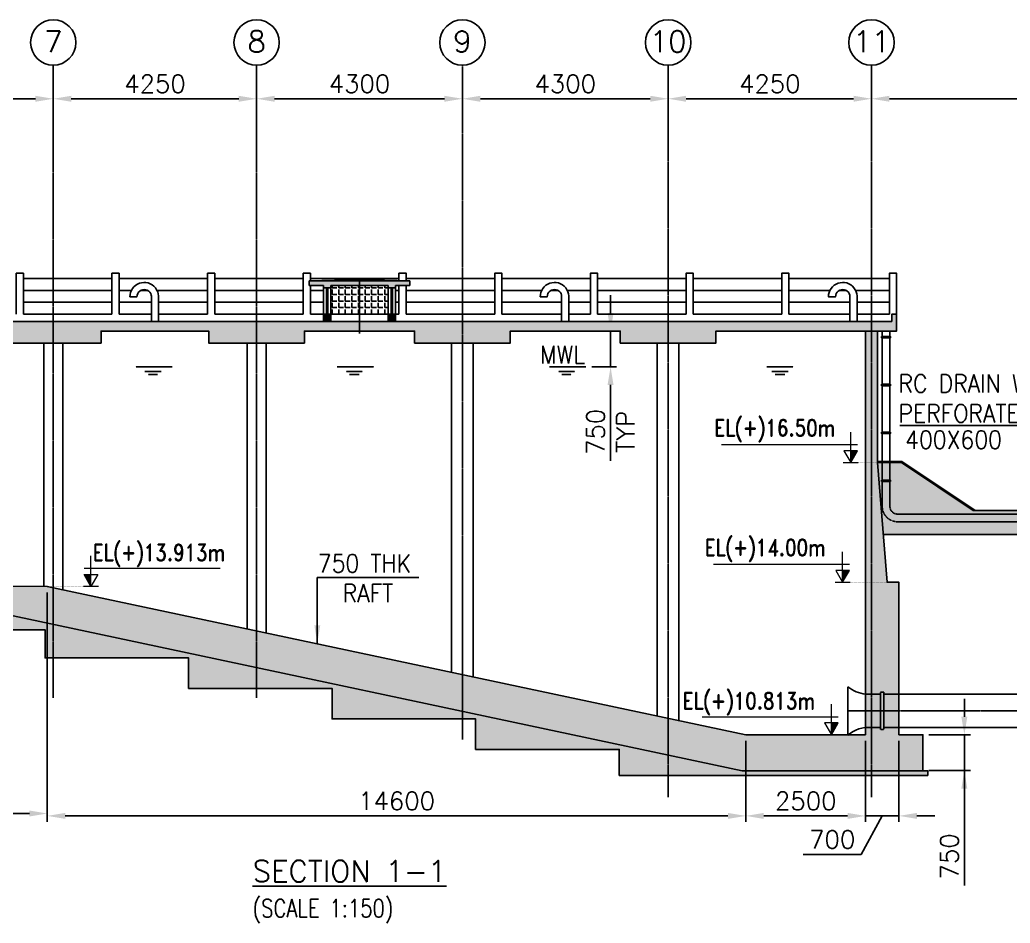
# Model space of a CAD drawing. Header units: millimetres. Extents: x -7644 to 230040, y 17031 to 222323.
# Drawn here: x 35032 to 55731, y 58958 to 77834 of the extents above; entities that cross this region are included whole.
import ezdxf
from ezdxf.enums import TextEntityAlignment as Align

# ---------------------------------------------------------------- set-up
doc = ezdxf.new("R2010")
doc.units = ezdxf.units.MM
doc.header["$LTSCALE"] = 4
doc.header["$MEASUREMENT"] = 0
doc.header["$PDMODE"] = 34
for name, pattern in [('ACAD_ISO07W100', [3, 0, -3]), ('CENTER', [2, 1.25, -0.25, 0.25, -0.25]), ('DASHED', [0.75, 0.5, -0.25]), ('HIDDEN', [0.375, 0.25, -0.125])]:
    doc.linetypes.add(name, pattern=pattern)
doc.layers.get('0').update_dxf_attribs({"color": 8})
for name, color, linetype in [('AIR COWL', 3, 'Continuous'), ('CENTER', 252, 'CENTER'), ('CL', 8, 'CENTER'), ('DIM', 8, 'Continuous'), ('DIM LAYER', 8, 'Continuous'), ('EARTH FILLING', 252, 'Continuous'), ('GRID', 8, 'CENTER'), ('HANDRAIL', 6, 'Continuous'), ('HATCH', 253, 'Continuous'), ('MOTOR', 252, 'Continuous'), ('RCC WALL', 7, 'Continuous'), ('SHADE', 5, 'Continuous'), ('txt-1', 7, 'Continuous'), ('txt-2', 7, 'Continuous'), ('WALL', 7, 'Continuous'), ('WATER LEVEL', 252, 'Continuous')]:
    doc.layers.add(name, color=color, linetype=linetype)
for name, color, linetype, lineweight in [('C - E - Text 2.5', 3, 'CENTER', 35), ('C - J -  Hatch', 9, 'Continuous', 9), ('C - J - Hatch', 9, 'Continuous', 9), ('C - P - Symbols', 20, 'Continuous', 15)]:
    doc.layers.add(name, color=color, linetype=linetype, lineweight=lineweight)
doc.styles.add('Mano', font='romand.shx', dxfattribs={"height": 3})
doc.styles.add('ROMANS', font='ROMANS')
doc.dimstyles.new('1-75N', dxfattribs={"dimscale": 75, "dimtxt": 5, "dimasz": 5, "dimexe": 1.25, "dimexo": 1.25, "dimgap": 1.25, "dimtad": 1, "dimdec": 0, "dimdsep": 46, "dimtxsty": 'ROMANS', "dimcen": 1, "dimclrd": 8, "dimclre": 8, "dimclrt": 5, "dimadec": 0, "dimazin": 0, "dimtfac": 1, "dimtdec": 0, "dimtmove": 0, "dimatfit": 3, "dimfxl": 1, "dimarcsym": 0})

# ---------------------------------------------------------------- blocks, each defined once
blk = doc.blocks.new('level')
at = {"layer": 'C - J - Hatch'}
h = blk.add_hatch(dxfattribs=at)
h.set_pattern_fill('ANSI31', color=256, scale=112.5, style=0)
h.set_pattern_definition([(45, (-127623.556, -79240.485), (-9.9436891, 9.9436891), [])])
h.paths.add_polyline_path([(-95, 165), (0, 165), (0, 0)])
at = {"layer": 'C - P - Symbols'}
for p, q in [((0, 0, -238), (0, 426, -238)), ((1800, 252, -238), (-95, 252, -238)), ((105, 0, -732), (-105, 0, 256))]:
    blk.add_line(p, q, dxfattribs=at)
blk.add_lwpolyline([(0, 0), (-95, 165), (95, 165)], close=True, dxfattribs=at)
blk = doc.blocks.new('*D56')
at = {"layer": 'DEFPOINTS', "color": 0, "transparency": 16777216}
for p in [(60832, 76185), (60832, 75915), (52832, 75656)]:
    blk.add_point(p, dxfattribs=at)
at = {"layer": 'DIM', "color": 8, "lineweight": -2, "transparency": 16777216}
for p, q in [((52832, 75781), (52832, 76310)), ((53207, 76185), (60457, 76185)), ((60832, 76040), (60832, 76310))]:
    blk.add_line(p, q, dxfattribs=at)
at = {"layer": 'DIM', "color": 8, "transparency": 16777216}
for points in [[(53207, 76247), (53207, 76122), (52832, 76185)], [(60457, 76247), (60457, 76122), (60832, 76185)]]:
    blk.add_solid(points, dxfattribs=at)
at = {"layer": 'DIM', "color": 5, "transparency": 16777216, "insert": (56832, 76497), "char_height": 375, "attachment_point": 5, "style": 'ROMANS'}
blk.add_mtext('8000', dxfattribs=at)
blk = doc.blocks.new('*D63')
at = {"layer": 'DEFPOINTS', "color": 0, "transparency": 16777216}
for p in [(31407, 76185), (31407, 75775), (35732, 75653)]:
    blk.add_point(p, dxfattribs=at)
at = {"layer": 'DIM', "color": 8, "lineweight": -2, "transparency": 16777216}
for p, q in [((31407, 75900), (31407, 76310)), ((35357, 76185), (31782, 76185)), ((35732, 75778), (35732, 76310))]:
    blk.add_line(p, q, dxfattribs=at)
at = {"layer": 'DIM', "color": 8, "transparency": 16777216}
for points in [[(31782, 76247), (31782, 76122), (31407, 76185)], [(35357, 76247), (35357, 76122), (35732, 76185)]]:
    blk.add_solid(points, dxfattribs=at)
at = {"layer": 'DIM', "color": 5, "transparency": 16777216, "insert": (33569, 76497), "char_height": 375, "attachment_point": 5, "style": 'ROMANS'}
blk.add_mtext('4325', dxfattribs=at)
blk = doc.blocks.new('*D64')
at = {"layer": 'DEFPOINTS', "color": 0, "transparency": 16777216}
for p in [(35732, 76185), (39982, 75837), (35732, 75653)]:
    blk.add_point(p, dxfattribs=at)
at = {"layer": 'DIM', "color": 8, "lineweight": -2, "transparency": 16777216}
for p, q in [((35732, 75778), (35732, 76310)), ((39607, 76185), (36107, 76185)), ((39982, 75962), (39982, 76310))]:
    blk.add_line(p, q, dxfattribs=at)
at = {"layer": 'DIM', "color": 8, "transparency": 16777216}
for points in [[(36107, 76247), (36107, 76122), (35732, 76185)], [(39607, 76247), (39607, 76122), (39982, 76185)]]:
    blk.add_solid(points, dxfattribs=at)
at = {"layer": 'DIM', "color": 5, "transparency": 16777216, "insert": (37857, 76497), "char_height": 375, "attachment_point": 5, "style": 'ROMANS'}
blk.add_mtext('4250', dxfattribs=at)
blk = doc.blocks.new('*D65')
at = {"layer": 'DEFPOINTS', "color": 0, "transparency": 16777216}
for p in [(44282, 76185), (39982, 75837), (44282, 75655)]:
    blk.add_point(p, dxfattribs=at)
at = {"layer": 'DIM', "color": 8, "lineweight": -2, "transparency": 16777216}
for p, q in [((39982, 75962), (39982, 76310)), ((40357, 76185), (43907, 76185)), ((44282, 75780), (44282, 76310))]:
    blk.add_line(p, q, dxfattribs=at)
at = {"layer": 'DIM', "color": 8, "transparency": 16777216}
for points in [[(40357, 76247), (40357, 76122), (39982, 76185)], [(43907, 76247), (43907, 76122), (44282, 76185)]]:
    blk.add_solid(points, dxfattribs=at)
at = {"layer": 'DIM', "color": 5, "transparency": 16777216, "insert": (42132, 76497), "char_height": 375, "attachment_point": 5, "style": 'ROMANS'}
blk.add_mtext('4300', dxfattribs=at)
blk = doc.blocks.new('*D66')
at = {"layer": 'DEFPOINTS', "color": 0, "transparency": 16777216}
for p in [(44282, 76185), (48582, 75785), (44282, 75655)]:
    blk.add_point(p, dxfattribs=at)
at = {"layer": 'DIM', "color": 8, "lineweight": -2, "transparency": 16777216}
for p, q in [((44282, 75780), (44282, 76310)), ((48207, 76185), (44657, 76185)), ((48582, 75910), (48582, 76310))]:
    blk.add_line(p, q, dxfattribs=at)
at = {"layer": 'DIM', "color": 8, "transparency": 16777216}
for points in [[(44657, 76247), (44657, 76122), (44282, 76185)], [(48207, 76247), (48207, 76122), (48582, 76185)]]:
    blk.add_solid(points, dxfattribs=at)
at = {"layer": 'DIM', "color": 5, "transparency": 16777216, "insert": (46432, 76497), "char_height": 375, "attachment_point": 5, "style": 'ROMANS'}
blk.add_mtext('4300', dxfattribs=at)
blk = doc.blocks.new('*D67')
at = {"layer": 'DEFPOINTS', "color": 0, "transparency": 16777216}
for p in [(52832, 76185), (48582, 75785), (52832, 75656)]:
    blk.add_point(p, dxfattribs=at)
at = {"layer": 'DIM', "color": 8, "lineweight": -2, "transparency": 16777216}
for p, q in [((48582, 75910), (48582, 76310)), ((48957, 76185), (52457, 76185)), ((52832, 75781), (52832, 76310))]:
    blk.add_line(p, q, dxfattribs=at)
at = {"layer": 'DIM', "color": 8, "transparency": 16777216}
for points in [[(48957, 76247), (48957, 76122), (48582, 76185)], [(52457, 76247), (52457, 76122), (52832, 76185)]]:
    blk.add_solid(points, dxfattribs=at)
at = {"layer": 'DIM', "color": 5, "transparency": 16777216, "insert": (50707, 76497), "char_height": 375, "attachment_point": 5, "style": 'ROMANS'}
blk.add_mtext('4250', dxfattribs=at)
blk = doc.blocks.new('*D73')
at = {"layer": 'DEFPOINTS', "color": 0, "transparency": 16777216}
for p in [(35607, 65995), (11607, 65575), (11607, 61250)]:
    blk.add_point(p, dxfattribs=at)
at = {"layer": 'DIM', "color": 8, "lineweight": -2, "transparency": 16777216}
for p, q in [((35607, 65870), (35607, 61125)), ((11607, 65450), (11607, 61125)), ((35232, 61250), (11982, 61250))]:
    blk.add_line(p, q, dxfattribs=at)
at = {"layer": 'DIM', "color": 8, "transparency": 16777216}
for points in [[(11982, 61312), (11982, 61187), (11607, 61250)], [(35232, 61312), (35232, 61187), (35607, 61250)]]:
    blk.add_solid(points, dxfattribs=at)
at = {"layer": 'DIM', "color": 5, "transparency": 16777216, "insert": (23607, 61562), "char_height": 375, "attachment_point": 5, "style": 'ROMANS'}
blk.add_mtext('24000', dxfattribs=at)
blk = doc.blocks.new('*D74')
at = {"layer": 'DEFPOINTS', "color": 0, "transparency": 16777216}
for p in [(35607, 65995), (50207, 62895), (50207, 61200)]:
    blk.add_point(p, dxfattribs=at)
at = {"layer": 'DIM', "color": 8, "lineweight": -2, "transparency": 16777216}
for p, q in [((35607, 65870), (35607, 61075)), ((50207, 62770), (50207, 61075)), ((35982, 61200), (49832, 61200))]:
    blk.add_line(p, q, dxfattribs=at)
at = {"layer": 'DIM', "color": 8, "transparency": 16777216}
for points in [[(35982, 61262), (35982, 61137), (35607, 61200)], [(49832, 61262), (49832, 61137), (50207, 61200)]]:
    blk.add_solid(points, dxfattribs=at)
at = {"layer": 'DIM', "color": 5, "transparency": 16777216, "insert": (42907, 61512), "char_height": 375, "attachment_point": 5, "style": 'ROMANS'}
blk.add_mtext('14600', dxfattribs=at)
blk = doc.blocks.new('*D75')
at = {"layer": 'DEFPOINTS', "color": 0, "transparency": 16777216}
for p in [(50207, 62895), (52707, 62895), (50207, 61200)]:
    blk.add_point(p, dxfattribs=at)
at = {"layer": 'DIM', "color": 8, "lineweight": -2, "transparency": 16777216}
for p, q in [((50207, 62770), (50207, 61075)), ((52707, 62770), (52707, 61075)), ((52332, 61200), (50582, 61200))]:
    blk.add_line(p, q, dxfattribs=at)
at = {"layer": 'DIM', "color": 8, "transparency": 16777216}
for points in [[(50582, 61262), (50582, 61137), (50207, 61200)], [(52332, 61262), (52332, 61137), (52707, 61200)]]:
    blk.add_solid(points, dxfattribs=at)
at = {"layer": 'DIM', "color": 5, "transparency": 16777216, "insert": (51457, 61512), "char_height": 375, "attachment_point": 5, "style": 'ROMANS'}
blk.add_mtext('2500', dxfattribs=at)
blk = doc.blocks.new('*D76')
at = {"layer": 'DEFPOINTS', "color": 0, "transparency": 16777216}
for p in [(52707, 62895), (53407, 62895), (53407, 61200)]:
    blk.add_point(p, dxfattribs=at)
at = {"layer": 'DIM', "color": 8, "lineweight": -2, "transparency": 16777216}
for p, q in [((52707, 62770), (52707, 61075)), ((53407, 62770), (53407, 61075)), ((52332, 61200), (51957, 61200)), ((53057, 61200), (52619, 60393)), ((52707, 61200), (53407, 61200)), ((52707, 61200), (53407, 61200)), ((53782, 61200), (54157, 61200)), ((52619, 60393), (51405, 60393))]:
    blk.add_line(p, q, dxfattribs=at)
at = {"layer": 'DIM', "color": 8, "transparency": 16777216}
for points in [[(52332, 61262), (52332, 61137), (52707, 61200)], [(53782, 61262), (53782, 61137), (53407, 61200)]]:
    blk.add_solid(points, dxfattribs=at)
at = {"layer": 'DIM', "color": 5, "transparency": 16777216, "insert": (52012, 60706), "char_height": 375, "attachment_point": 5, "style": 'ROMANS'}
blk.add_mtext('700', dxfattribs=at)
blk = doc.blocks.new('A$C748A1117')
at = {"layer": 'HATCH'}
h = blk.add_hatch(dxfattribs=at)
h.set_pattern_fill('AR-CONC', color=9, scale=0.1)
h.set_pattern_definition([(50, (42163.533, -839275.233), (18.2184669, -1.59390855), [1.905, -20.955]), (355, (42163.533, -839275.233), (-3.52434214, 19.10568452), [1.524, -16.7640584]), (100.4514447, (42165.051, -839275.366), (14.6941247, 17.5117752), [1.6190009, -17.80902446]), (46.1842, (42163.533, -839270.153), (27.1079041, -4.2042328), [2.8575, -31.4325]), (96.6355576, (42165.792, -839270.503), (23.7404134, 24.7426125), [2.4285023, -26.7135608]), (351.184151, (42163.533, -839270.153), (23.7404134, 24.7426125), [2.2859967, -25.1459732]), (21, (42166.073, -839271.423), (15.16143913, -10.22651982), [1.905, -20.955]), (326, (42166.073, -839271.423), (6.18020283, 18.4187966), [1.524, -16.764]), (71.451445, (42167.336, -839272.275), (21.34164193, 8.1922769), [1.6190009, -17.80899376]), (37.5, (42163.533, -839275.233), (0.308860325, 8.455503887), [0, -16.5608, 0, -17.018, 0, -16.8275]), (7.5, (42163.533, -839275.233), (6.68196625, 10.01805748), [0, -9.7028, 0, -16.1798, 0, -6.4135]), (327.5, (42157.8685, -839275.233), (13.559059517, -0.5728744), [0, -6.35, 0, -19.812, 0, -26.289]), (317.5, (42155.328, -839275.233), (14.81291814, 2.5426491), [0, -8.255, 0, -13.1572, 0, -18.669])])
h.paths.add_polyline_path([(0, 875), (-1050, 850), (1050, 850)])
for points in [[(1050, 850), (0, 850), (-1050, 850), (-1050, 750), (-750, 750), (-750, 700), (-600, 700), (-600, 750), (600, 750), (600, 700), (750, 700), (750, 750), (1050, 750)], [(-750, 0), (-600, 0), (-600, 150), (-750, 150)], [(600, 0), (750, 0), (750, 150), (600, 150)]]:
    blk.add_hatch(color=256, dxfattribs=at).paths.add_polyline_path(points)
h = blk.add_hatch(dxfattribs=at)
h.set_pattern_fill('ANGLE', color=256, scale=500)
h.set_pattern_definition([(0, (-48228.08, -39004.22), (0, 137.5), [100, -37.5]), (90, (-48228.08, -39004.22), (-137.5, 8e-15), [100, -37.5])])
h.paths.add_polyline_path([(-600, 150), (600, 150), (600, 745), (-600, 745)])
at = {"layer": 'CL'}
blk.add_lwpolyline([(0, -248), (0, 915)], dxfattribs=at)
at = {"layer": 'DIM LAYER'}
for points in [[(-689, 700), (-689, 150)], [(-662, 700), (-662, 150)], [(661, 700), (661, 150)], [(688, 700), (688, 150)]]:
    blk.add_lwpolyline(points, dxfattribs=at)
at = {"layer": 'RCC WALL'}
for q in [(-1050, 850), (1050, 850)]:
    blk.add_line((0, 875), q, dxfattribs=at)
for points in [[(0, 850), (-1050, 850)], [(-1050, 750), (-1050, 850)], [(0, 850), (1050, 850)], [(1050, 750), (1050, 850)], [(-750, 750), (-1050, 750)], [(-750, 0), (-750, 750)], [(-600, 750), (600, 750)], [(-600, 0), (-600, 750)], [(600, 0), (600, 750)], [(750, 750), (1050, 750)], [(750, 0), (750, 750)], [(-750, 150), (-600, 150)], [(-600, 150), (600, 150)], [(600, 150), (750, 150)]]:
    blk.add_lwpolyline(points, dxfattribs=at)
at = {"layer": 'WALL', "color": 7}
for points in [[(-750, 700), (-600, 700)], [(600, 700), (750, 700)]]:
    blk.add_lwpolyline(points, dxfattribs=at)
blk = doc.blocks.new('*D78')
at = {"layer": 'DEFPOINTS', "color": 0, "transparency": 16777216}
for p in [(47255, 71331), (47379, 71331), (46865, 70581)]:
    blk.add_point(p, dxfattribs=at)
at = {"layer": 'DIM', "color": 8, "lineweight": -2, "transparency": 16777216}
for p, q in [((47379, 71706), (47379, 72081)), ((47379, 71331), (47379, 70581)), ((47380, 71331), (47504, 71331)), ((46990, 70581), (47504, 70581)), ((47379, 70206), (47379, 68617))]:
    blk.add_line(p, q, dxfattribs=at)
at = {"layer": 'DIM', "color": 8, "transparency": 16777216}
for points in [[(47316, 71706), (47441, 71706), (47379, 71331)], [(47316, 70206), (47441, 70206), (47379, 70581)]]:
    blk.add_solid(points, dxfattribs=at)
at = {"layer": 'DIM', "color": 5, "transparency": 16777216, "insert": (47379, 69224), "char_height": 375, "attachment_point": 5, "rotation": 90, "style": 'ROMANS'}
blk.add_mtext('750\\PTYP', dxfattribs=at)
blk = doc.blocks.new('A$C090F7206')
for p, q in [((-386, 850), (-700, 850)), ((7389, 850), (-314, 850)), ((0, 850), (-314, 850)), ((-386, 150), (-700, 150)), ((0, 150), (-314, 150)), ((7389, 150), (-298, 150))]:
    blk.add_line(p, q)
at = {"linetype": 'DASHED'}
blk.add_line((0, 500), (-314, 500), dxfattribs=at)
at = {"linetype": 'HIDDEN'}
blk.add_lwpolyline([(-314, 890), (-386, 890), (-386, 110), (-314, 110)], close=True, dxfattribs=at)
at = {"layer": 'CENTER'}
blk.add_line((8891, 500), (-1067, 500), dxfattribs=at)
at = {"layer": 'MOTOR'}
blk.add_lwpolyline([(-1067, 1000), (-1067, -4)], dxfattribs=at)
blk = doc.blocks.new('*D221')
at = {"layer": 'DEFPOINTS', "color": 0, "transparency": 16777216}
for p in [(53907, 62895), (53907, 62145), (54773, 62145)]:
    blk.add_point(p, dxfattribs=at)
at = {"layer": 'DIM', "color": 8, "lineweight": -2, "transparency": 16777216}
for p, q in [((54773, 63270), (54773, 63645)), ((54032, 62895), (54898, 62895)), ((54773, 62895), (54773, 62145)), ((54773, 62895), (54773, 62145)), ((54032, 62145), (54898, 62145)), ((54773, 59746), (54773, 62145)), ((54773, 61770), (54773, 61395))]:
    blk.add_line(p, q, dxfattribs=at)
at = {"layer": 'DIM', "color": 8, "transparency": 16777216}
for points in [[(54710, 63270), (54835, 63270), (54773, 62895)], [(54710, 61770), (54835, 61770), (54773, 62145)]]:
    blk.add_solid(points, dxfattribs=at)
at = {"layer": 'DIM', "color": 5, "transparency": 16777216, "insert": (54460, 60354), "char_height": 375, "attachment_point": 5, "rotation": 90, "style": 'ROMANS'}
blk.add_mtext('750', dxfattribs=at)

msp = doc.modelspace()

# ---------------------------------------------------------------- hatches: boundary and pattern name
at = {"layer": 'C - P - Symbols'}
h = msp.add_hatch(dxfattribs=at)
h.set_pattern_fill('AR-CONC', color=5, scale=5000, angle=-90)
h.set_pattern_definition([(320, (-361820, 137778), (-3137.6, -35863), [3750, -41250]), (265, (-361820, 137778), (37609.6, 6937.6), [3000, -33000]), (10.451, (-362080, 134790), (34472, -28925.4), [3187, -35057]), (316.184, (-351820, 137780), (-8276, -53362), [5625, -61875]), (6.636, (-352510, 133330), (48706, -46733), [4780.5, -52586]), (261.184, (-351820, 137780), (48706, -46733), [4500, -49500]), (291, (-354320, 132778), (-20131, -29845.4), [3750, -41250]), (236, (-354320, 132778), (36257.5, -12165.8), [3000, -33000]), (341.451, (-355996, 130290), (16126.6, -42011), [3187, -35057]), (307.5, (-361819, 137778), (16644.7, -608), [0, -32600, 0, -33500, 0, -33125]), (277.5, (-361819, 137778), (19720.6, -13153.5), [0, -19100, 0, -31850, 0, -12625]), (237.5, (-361819, 148928), (-1127.74, -26691.12), [0, -12500, 0, -39000, 0, -51750]), (227.5, (-361819, 153928), (5005.2, -29159.3), [0, -16250, 0, -25900, 0, -36750])])
h.paths.add_polyline_path([(53906.9, 62144.6), (50206.9, 62144.6), (50206.9, 62536.8), (35569.5, 65644.8), (11756.3, 65724.1), (11606.8, 65574.6), (8656.8, 65584.5), (8556.8, 65584.5), (8556.8, 65484.8), (35558.8, 65394.8), (35558.8, 64907.8), (38558.8, 64907.8), (38558.8, 64270.8), (41558.8, 64270.8), (41558.8, 63633.8), (44558.8, 63633.8), (44558.8, 62996.9), (47558.8, 62996.9), (47558.8, 62044.6), (50165.9, 62044.6), (54006.9, 62044.6), (54006.9, 62144.6)])
at = {"layer": 'HATCH'}
h = msp.add_hatch(color=256, dxfattribs=at)
h.dxf.hatch_style = 1
h.paths.add_polyline_path([(18006.8, 67038.1), (18006.8, 67331.3), (17856.8, 67331.3), (17856.8, 67181.3), (17606.8, 67181.3), (17606.8, 67031.3), (17356.8, 67031.3), (17356.8, 66881.3), (17106.8, 66881.3), (17106.8, 66731.3), (16856.8, 66731.3), (16856.8, 66581.3), (16606.8, 66581.3), (16606.8, 66431.3), (16356.8, 66431.3), (16356.8, 66281.3), (16106.8, 66281.3), (16106.8, 66131.3), (15856.8, 66131.3), (15856.6, 66060.5), (16374.6, 66058.7)])
h.paths.add_polyline_path([(20662.2, 68631.3), (21412.2, 68631.3), (22406.8, 69228.1), (22406.8, 69581.3), (22356.8, 69581.3), (22356.8, 69431.3), (22106.8, 69431.3), (22106.8, 69281.3), (21856.8, 69281.3), (21856.8, 69131.3), (21606.8, 69131.3), (21606.8, 68981.3), (21356.8, 68981.3), (21356.8, 68831.3), (20356.8, 68831.3), (20356.8, 68681.3), (20106.8, 68681.3), (20106.8, 68531.3), (19856.8, 68531.3), (19856.8, 68381.3), (19606.8, 68381.3), (19606.8, 68231.3), (19356.8, 68231.3), (19356.8, 68081.3), (19106.8, 68081.3), (19106.8, 67931.3), (18856.8, 67931.3), (18856.8, 67781.3), (18606.8, 67781.3), (18606.8, 67631.3), (18406.8, 67631.3), (18406.8, 67278.1)])
h.paths.add_polyline_path([(18206.8, 67481.3), (18106.8, 67481.3), (18106.8, 67331.3), (18006.8, 67331.3), (18006.8, 67038.1), (18206.8, 67158.1)])
h.paths.add_polyline_path([(18406.8, 67631.3), (18356.8, 67631.3), (18356.8, 67481.3), (18206.8, 67481.3), (18206.8, 67158.1), (18406.8, 67278.1)])
h.paths.add_polyline_path([(25912.2, 71331.3), (26525.2, 71331.3), (26525.2, 71531.3), (25606.8, 71531.3), (25606.8, 71381.3), (25356.8, 71381.3), (25356.8, 71231.3), (25106.8, 71231.3), (25106.8, 71081.3), (24856.8, 71081.3), (24856.8, 70931.3), (24606.8, 70931.3), (24606.8, 70781.3), (24356.8, 70781.3), (24356.8, 70631.3), (24106.8, 70631.3), (24106.8, 70481.3), (23856.8, 70481.3), (23856.8, 70331.3), (23606.8, 70331.3), (23606.8, 70181.3), (23356.8, 70181.3), (23356.8, 70031.3), (23106.8, 70031.3), (23106.8, 69881.3), (22856.8, 69881.3), (22856.8, 69731.3), (22806.8, 69731.3), (22806.8, 69468.1)])
h.paths.add_polyline_path([(22806.8, 69731.3), (22606.8, 69731.3), (22606.8, 69348.1), (22806.8, 69468.1)])
h.paths.add_polyline_path([(22606.8, 69581.3), (22406.8, 69581.3), (22406.8, 69228.1), (22606.8, 69348.1)])
h.paths.add_polyline_path([(31325.2, 71531.3), (27006.8, 71531.3), (27006.8, 71331.3), (30406.8, 71331.3), (30406.8, 71081.3), (31325.2, 71081.3)])
h.paths.add_polyline_path([(27006.8, 71531.3), (26806.8, 71531.3), (26806.8, 71331.3), (27006.8, 71331.3)])
h.paths.add_polyline_path([(26806.8, 71531.3), (26525.2, 71531.3), (26525.2, 71331.3), (26806.8, 71331.3)])
h.paths.add_polyline_path([(32406.8, 71331.3), (34731.8, 71331.3), (34731.8, 71081.3), (35731.8, 71081.3), (35731.8, 71531.3), (31406.8, 71531.3), (31406.8, 71081.3), (32406.8, 71081.3)])
h.paths.add_polyline_path([(31406.8, 71531.3), (31325.2, 71531.3), (31325.2, 71081.3), (31406.8, 71081.3)])
h.paths.add_polyline_path([(36731.8, 71331.3), (38981.8, 71331.3), (38981.8, 71081.3), (39981.8, 71081.3), (39981.8, 71531.3), (35731.8, 71531.3), (35731.8, 71081.3), (36731.8, 71081.3)])
h.paths.add_polyline_path([(40981.8, 71331.3), (42131.8, 71331.3), (42131.8, 71531.3), (41381.8, 71531.3), (41381.8, 71531.3), (41034.7, 71531.3), (39981.8, 71531.3), (39981.8, 71081.3), (40981.8, 71081.3)])
h.paths.add_polyline_path([(44281.8, 71531.3), (42131.8, 71531.3), (42131.8, 71331.3), (43281.8, 71331.3), (43281.8, 71081.3), (44281.8, 71081.3)])
h.paths.add_polyline_path([(45281.8, 71331.3), (47581.8, 71331.3), (47581.8, 71081.3), (48581.8, 71081.3), (48581.8, 71531.3), (44281.8, 71531.3), (44281.8, 71081.3), (45281.8, 71081.3)])
h.paths.add_polyline_path([(49581.8, 71331.3), (52831.8, 71331.3), (52831.8, 71531.3), (48581.8, 71531.3), (48581.8, 71081.3), (49581.8, 71081.3)])
h.paths.add_polyline_path([(53356.9, 71681.3), (53256.9, 71681.3), (53256.9, 71531.3), (52831.8, 71531.3), (52831.8, 71331.3), (52956.9, 71331.3), (53356.9, 71331.3)])
h = msp.add_hatch(color=256, dxfattribs=at)
h.dxf.hatch_style = 1
h.paths.add_polyline_path([(53406.9, 66081.3), (53156.9, 66081.3), (52956.9, 68581.3), (52956.9, 71331.3), (52831.8, 71331.3), (52831.8, 62894.6), (53406.9, 62894.6)])
h.paths.add_polyline_path([(52831.8, 71331.3), (52706.9, 71331.3), (52706.9, 62894.6), (52831.8, 62894.6)])
h = msp.add_hatch(dxfattribs=at)
h.set_pattern_fill('AR-SAND', color=256, scale=35)
h.set_pattern_definition([(37.5, (0, 0), (-2.204768, 67.438832), [0, -53.2, 0, -59.5, 0, -56.875]), (7.5, (0, 0), (61.942185, 98.77511), [0, -28.7, 0, -47.95, 0, -18.375]), (327.5, (-43.05, 0), (108.994965, 0.198067), [0, -17.5, 0, -63, 0, -82.25]), (317.5, (-43.05, 0), (105.21443, 30.71864), [0, -8.75, 0, -41.3, 0, -47.25])])
h.paths.add_polyline_path([(52956.9, 68581.3), (53456.9, 68581.3), (54956.9, 67581.3), (59306.9, 67581.3), (59306.9, 67081.3), (53076.9, 67081.3)])
h = msp.add_hatch(color=256, dxfattribs=at)
h.dxf.hatch_style = 1
h.paths.add_polyline_path([(52706.9, 62894.6), (53906.9, 62894.6), (53906.9, 62144.6), (50206.9, 62144.6), (50128.2, 62144.6), (34330.6, 65498.9), (11755.8, 65574.1), (11606.8, 65574.6), (8656.8, 65584.5), (8656.8, 66084.5), (9156.8, 66082.8), (35606.8, 65994.6), (50206.9, 62894.6)])
h = msp.add_hatch(dxfattribs=at)
h.set_pattern_fill('AR-CONC', color=256, scale=30)
h.set_pattern_definition([(50, (0, 0), (215.17805, -18.82564), [22.5, -247.5]), (355, (0, 0), (-41.6254, 225.65764), [18, -198]), (100.45144, (17.93, -1.57), (173.55265, 206.832), [19.12206, -210.34263]), (46.1842, (0, 60), (320.1724, -49.6558), [33.75, -371.25]), (96.63564, (26.68, 55.86), (280.3986, 292.2356), [28.6831, -315.5141]), (351.18416, (0, 60), (280.3986, 292.2356), [27, -297]), (21, (30, 45), (179.0721, -120.78567), [22.5, -247.5]), (326, (30, 45), (72.9946, 217.545), [18, -198]), (71.45144, (44.92, 34.93), (252.0667, 96.75935), [19.12206, -210.34263]), (37.5, (0, 0), (3.64796, 99.868156), [0, -195.6, 0, -201, 0, -198.75]), (7.5, (0, 0), (78.92086, 118.32351), [0, -114.6, 0, -191.1, 0, -75.75]), (327.5, (-66.9, 0), (160.14673, -6.76646), [0, -75, 0, -234, 0, -310.5]), (317.5, (-96.9, 0), (174.95585, 30.0315), [0, -97.5, 0, -155.4, 0, -220.5])])
h.paths.add_polyline_path([(9481.8, 65581.7), (8656.8, 65584.5), (8556.8, 65584.5), (8556.8, 65484.8), (9481.8, 65481.7)])
h.paths.add_polyline_path([(11606.8, 65574.6), (11606.8, 65574.6), (9481.8, 65581.7), (9481.8, 65481.7), (13806.8, 65467.3), (13806.8, 65567.3)])
h.paths.add_polyline_path([(34330.6, 65498.9), (13806.8, 65567.3), (13806.8, 65467.3), (33606, 65401.3), (33605, 65088.1), (35558.8, 65088.1), (35558.8, 64501.1), (38558.8, 64501.1), (38558.8, 63864.1), (41558.8, 63864.1), (41558.8, 63227.2), (44558.8, 63227.2), (44558.8, 62590.2), (47558.8, 62590.2), (47558.8, 62044.6), (50165.9, 62044.6), (54006.9, 62044.6), (54006.9, 62144.6), (53906.9, 62144.6), (50128.2, 62144.6)])

# ---------------------------------------------------------------- linework, layer by layer
for p, q in [((50206.9, 62144.6), (50206.9, 62536.8)), ((53906.9, 62144.6), (50206.9, 62144.6))]:
    msp.add_line(p, q)
at = {"layer": 'AIR COWL'}
for points in [[(37781.6, 71531.3), (37781.6, 72060.8), (37779.1, 72081.2), (37768.3, 72112.6), (37749.3, 72142.4), (37726.2, 72165.5), (37696.4, 72182.9), (37665, 72195.3), (37631.1, 72197.8), (37599.6, 72195.3), (37567.4, 72182.9), (37537.6, 72165.5), (37514.5, 72142.4), (37495.4, 72112.6), (37484.7, 72081.2), (37480.5, 72047.3), (37332.5, 72047.3), (37336.7, 72093.6), (37347.4, 72138.3), (37364.8, 72180.4), (37387.9, 72221), (37417.7, 72256.5), (37453.3, 72286.3), (37491.3, 72311.9), (37533.5, 72330.9), (37578.1, 72341.7), (37624.4, 72345.8), (37669.1, 72343.3), (37715.4, 72335.1), (37758.4, 72318.5), (37798.1, 72295.4), (37834.5, 72267.3), (37865.9, 72233.4), (37891.6, 72195.3), (37913.1, 72153.1), (37925.5, 72108.5), (37932.1, 72064.7), (37932.1, 72017.5), (37932.1, 71531.3), (37781.6, 71531.3)], [(46356.6, 71531.3), (46356.6, 72060.9), (46354.1, 72081.2), (46343.3, 72112.6), (46324.3, 72142.4), (46301.2, 72165.6), (46271.4, 72182.9), (46240, 72195.3), (46206.1, 72197.8), (46174.6, 72195.3), (46142.4, 72182.9), (46112.6, 72165.6), (46089.5, 72142.4), (46070.4, 72112.6), (46059.7, 72081.2), (46055.5, 72047.3), (45907.5, 72047.3), (45911.7, 72093.6), (45922.4, 72138.3), (45939.8, 72180.4), (45962.9, 72221), (45992.7, 72256.5), (46028.3, 72286.3), (46066.3, 72311.9), (46108.5, 72331), (46153.1, 72341.7), (46199.4, 72345.8), (46244.1, 72343.4), (46290.4, 72335.1), (46333.4, 72318.6), (46373.1, 72295.4), (46409.5, 72267.3), (46440.9, 72233.4), (46466.6, 72195.3), (46488.1, 72153.2), (46500.5, 72108.5), (46507.1, 72064.7), (46507.1, 72017.5), (46507.1, 71531.3), (46356.6, 71531.3)], [(52381.6, 71531.3), (52381.6, 72060.9), (52379.1, 72081.2), (52368.3, 72112.6), (52349.3, 72142.4), (52326.2, 72165.6), (52296.4, 72182.9), (52265, 72195.3), (52231.1, 72197.8), (52199.6, 72195.3), (52167.4, 72182.9), (52137.6, 72165.6), (52114.5, 72142.4), (52095.4, 72112.6), (52084.7, 72081.2), (52080.5, 72047.3), (51932.5, 72047.3), (51936.7, 72093.6), (51947.4, 72138.3), (51964.8, 72180.4), (51987.9, 72221), (52017.7, 72256.5), (52053.3, 72286.3), (52091.3, 72311.9), (52133.5, 72331), (52178.1, 72341.7), (52224.4, 72345.8), (52269.1, 72343.4), (52315.4, 72335.1), (52358.4, 72318.6), (52398.1, 72295.4), (52434.5, 72267.3), (52465.9, 72233.4), (52491.6, 72195.3), (52513.1, 72153.2), (52525.5, 72108.5), (52532.1, 72064.7), (52532.1, 72017.5), (52532.1, 71531.3), (52381.6, 71531.3)]]:
    msp.add_lwpolyline(points, dxfattribs=at)
at = {"layer": 'DIM', "linetype": 'ACAD_ISO07W100'}
for points in [[(52956.9, 68581.3), (52542.3, 68581.3)], [(53156.9, 66081.3), (52387.6, 66081.3)], [(35606.8, 65994.6), (36360.9, 65994.6)]]:
    msp.add_lwpolyline(points, dxfattribs=at)
at = {"layer": 'EARTH FILLING'}
msp.add_line((59456.9, 67081.3, -555.5), (53076.9, 67081.3, 2708.3), dxfattribs=at)
for points in [[(52956.9, 68606.3), (53464.5, 68606.3), (55002, 67581.3)], [(52956.9, 68581.3), (53456.9, 68581.3), (54956.9, 67581.3), (59304.4, 67581.3)]]:
    msp.add_lwpolyline(points, dxfattribs=at)
at = {"layer": 'GRID'}
for p, q in [((35731.8, 63665.5), (35731.8, 76887.1)), ((39981.8, 63665.5), (39981.8, 76887.1)), ((44281.8, 62799.4), (44281.8, 76887.1)), ((48581.8, 61590.3), (48581.8, 76887.1)), ((52831.8, 61590.3), (52831.8, 76887.1))]:
    msp.add_line(p, q, dxfattribs=at)
at = {"layer": 'HANDRAIL'}
for points, elevation in [([(36956.8, 72431.3), (35106.8, 72431.3)], -2669.5), ([(38956.8, 72431.3), (37106.8, 72431.3)], -2874.9), ([(40956.8, 72431.3), (39106.8, 72431.3)], -3080.2), ([(42956.8, 72431.3), (41106.8, 72431.3)], -3285.6), ([(44956.8, 72431.3), (43106.8, 72431.3)], -3490.9), ([(46956.8, 72431.3), (45106.8, 72431.3)], -3696.3), ([(48956.8, 72431.3), (47106.8, 72431.3)], -3901.6), ([(50956.8, 72431.3), (49106.8, 72431.3)], -4107), ([(53206.9, 72431.3), (51106.8, 72431.3)], -4312.3), ([(36956.8, 72181.3), (35106.8, 72181.3)], -2669.5), ([(37365.3, 72181.3), (37106.8, 72181.3)], -2874.9), ([(37699.2, 72181.3), (37564.6, 72181.3)], -2874.9), ([(38956.8, 72181.3), (37898.7, 72181.3)], -2874.9), ([(40956.8, 72181.3), (39106.8, 72181.3)], -3080.2), ([(41381.8, 72181.3), (41106.8, 72181.3)], -3285.6), ([(42956.8, 72181.3), (42881.8, 72181.3)], -3285.6), ([(44956.8, 72181.3), (43106.8, 72181.3)], -3490.9), ([(45940.3, 72181.3), (45106.8, 72181.3)], -3696.3), ([(46274.2, 72181.3), (46139.6, 72181.3)], -3696.3), ([(46956.8, 72181.3), (46473.7, 72181.3)], -3696.3), ([(48956.8, 72181.3), (47106.8, 72181.3)], -3901.6), ([(50956.8, 72181.3), (49106.8, 72181.3)], -4107), ([(51965.3, 72181.3), (51106.8, 72181.3)], -4312.3), ([(52299.2, 72181.3), (52164.6, 72181.3)], -4312.3), ([(53206.9, 72181.3), (52498.7, 72181.3)], -4312.3), ([(36956.8, 71931.3), (35106.8, 71931.3)], -2669.5), ([(37781.6, 71931.3), (37106.8, 71931.3)], -2874.9), ([(38956.8, 71931.3), (37932.1, 71931.3)], -2874.9), ([(40956.8, 71931.3), (39106.8, 71931.3)], -3080.2), ([(41381.8, 71931.3), (41106.8, 71931.3)], -3285.6), ([(42956.8, 71931.3), (42881.8, 71931.3)], -3285.6), ([(44956.8, 71931.3), (43106.8, 71931.3)], -3490.9), ([(46356.6, 71931.3), (45106.8, 71931.3)], -3696.3), ([(46956.8, 71931.3), (46507.1, 71931.3)], -3696.3), ([(48956.8, 71931.3), (47106.8, 71931.3)], -3901.6), ([(50956.8, 71931.3), (49106.8, 71931.3)], -4107), ([(52381.6, 71931.3), (51106.8, 71931.3)], -4312.3), ([(53206.9, 71931.3), (52532.1, 71931.3)], -4312.3)]:
    msp.add_lwpolyline(points, dxfattribs=dict(at, elevation=elevation))
at = {"layer": 'HATCH'}
msp.add_lwpolyline([(53906.9, 62144.6), (54006.9, 62144.6), (54006.9, 62044.6), (50165.9, 62044.6), (47558.8, 62044.6), (47558.8, 62590.2), (44558.8, 62590.2), (44558.8, 63227.2), (41558.8, 63227.2), (41558.8, 63864.1), (38558.8, 63864.1), (38558.8, 64501.1), (35558.8, 64501.1), (35558.8, 65088.1), (33605, 65088.1), (33606, 65401.3), (8556.8, 65484.8), (8556.8, 65584.5), (8656.8, 65584.5)], dxfattribs=at)
at = {"layer": 'MOTOR'}
for centre, radius, start, end in [((52803.7, 64506.9), 768.3, 232.82641, 262.76319), ((52764.4, 62396.4, 0), 651.4, 84.41378, 130.71016)]:
    msp.add_arc(centre, radius, start, end, dxfattribs=at)
at = {"layer": 'RCC WALL'}
for p, q in [((48354.9, 63287.9), (48354.9, 71081.3)), ((48804.9, 63192.3), (48804.9, 71081.3))]:
    msp.add_line(p, q, dxfattribs=at)
for points in [[(34731.8, 71081.3), (36731.8, 71081.3), (36731.8, 71331.3), (38981.8, 71331.3), (38981.8, 71081.3), (40981.8, 71081.3), (40981.8, 71331.3), (43281.8, 71331.3), (43281.8, 71081.3), (45281.8, 71081.3), (45281.8, 71331.3), (47581.8, 71331.3), (47581.8, 71081.3), (49581.8, 71081.3), (49581.8, 71331.3), (52956.9, 71331.3), (53356.9, 71331.3), (53356.9, 71681.3), (53256.9, 71681.3), (53256.9, 71531.3), (26806.8, 71531.3)], [(52706.9, 71331.3), (52706.9, 62894.6)], [(52956.9, 71331.3), (52956.9, 68581.3), (53156.9, 66081.3), (53406.9, 66081.3), (53406.9, 62894.6)], [(35531.8, 65994.9), (35531.8, 71081.3)], [(35931.8, 71081.3), (35931.8, 65925.6)], [(39781.8, 65108.2), (39781.8, 71081.3)], [(40181.8, 71081.3), (40181.8, 65023.2)], [(44056.8, 64200.5), (44056.8, 71081.3)], [(44506.8, 71081.3), (44506.8, 64104.9)], [(52706.9, 62894.6), (50206.9, 62894.6), (35606.8, 65994.6), (16374.6, 66058.7)], [(53406.9, 62894.6), (53906.9, 62894.6), (53906.9, 62144.6), (50128.2, 62144.6), (50128.2, 62144.6), (34330.6, 65498.9), (8656.8, 65584.5)]]:
    msp.add_lwpolyline(points, dxfattribs=at)
for points, elevation in [([(35106.8, 71681.3), (36956.8, 71681.3)], -2669.5), ([(37106.8, 71681.3), (37781.6, 71681.3)], -2874.9), ([(37932.1, 71681.3), (38956.8, 71681.3)], -2874.9), ([(39106.8, 71681.3), (40956.8, 71681.3)], -3080.2), ([(41106.8, 71681.3), (42956.8, 71681.3)], -3285.6), ([(43106.8, 71681.3), (44956.8, 71681.3)], -3490.9), ([(45106.8, 71681.3), (46356.6, 71681.3)], -3696.3), ([(46507.1, 71681.3), (46956.8, 71681.3)], -3696.3), ([(47106.8, 71681.3), (48956.8, 71681.3)], -3901.6), ([(49106.8, 71681.3), (50956.8, 71681.3)], -4107), ([(51106.8, 71681.3), (52381.6, 71681.3)], -4312.3), ([(52532.1, 71681.3), (53206.9, 71681.3)], -4312.3)]:
    msp.add_lwpolyline(points, dxfattribs=dict(at, elevation=elevation))
at = {"layer": 'SHADE', "color": 140, "ltscale": 5, "elevation": 1507.3}
for points in [[(53042.1, 71218), (53227.6, 71218), (53227.6, 71188), (53042.1, 71188)], [(53042.1, 70218), (53227.6, 70218), (53227.6, 70188), (53042.1, 70188)], [(53042.1, 69218), (53227.6, 69218), (53227.6, 69188), (53042.1, 69188)], [(53042.1, 68218), (53227.6, 68218), (53227.6, 68188), (53042.1, 68188)]]:
    msp.add_lwpolyline(points, close=True, dxfattribs=at)
for points in [[(53056.9, 71331.3), (53056.9, 68606.3)], [(53216.9, 71331.3), (53216.9, 68606.3)]]:
    msp.add_lwpolyline(points, dxfattribs=at)
at = {"layer": 'SHADE', "color": 140, "linetype": 'HIDDEN', "elevation": -440.4}
for points in [[(53056.9, 68606.3), (53056.9, 67666.3, 0.4142136), (53376.9, 67346.3), (59304.4, 67346.3)], [(53216.9, 68606.3), (53216.9, 67666.3, 0.4142136), (53376.9, 67506.3), (59304.4, 67506.3)]]:
    msp.add_lwpolyline(points, format="xyb", dxfattribs=at)
at = {"layer": 'txt-1'}
for centre in [(35731.8, 77360.8), (39981.8, 77360.8), (44281.8, 77360.8), (48581.8, 77360.8), (52831.8, 77360.8)]:
    msp.add_circle(centre, 473.7, dxfattribs=at)
at = {"layer": 'WALL'}
for points, elevation in [([(35106.8, 71681.3), (35106.8, 72537.6), (34956.8, 72537.6), (34956.8, 71681.3)], -2669.5), ([(37106.8, 71681.3), (37106.8, 72537.6), (36956.8, 72537.6), (36956.8, 71681.3)], -2874.9), ([(39106.8, 71681.3), (39106.8, 72537.6), (38956.8, 72537.6), (38956.8, 71681.3)], -3080.2), ([(41106.8, 72381.9), (41106.8, 72537.6), (40956.8, 72537.6), (40956.8, 71681.3)], -3285.6), ([(43106.8, 72383.1), (43106.8, 72537.6), (42956.8, 72537.6), (42956.8, 72386.7)], -3490.9), ([(45106.8, 71681.3), (45106.8, 72537.6), (44956.8, 72537.6), (44956.8, 71681.3)], -3696.3), ([(47106.8, 71681.3), (47106.8, 72537.6), (46956.8, 72537.6), (46956.8, 71681.3)], -3901.6), ([(49106.8, 71681.3), (49106.8, 72537.6), (48956.8, 72537.6), (48956.8, 71681.3)], -4107), ([(51106.8, 71681.3), (51106.8, 72537.6), (50956.8, 72537.6), (50956.8, 71681.3)], -4312.3), ([(41106.8, 71681.3), (41106.8, 72281.3)], -3285.6), ([(42956.8, 72281.3), (42956.8, 71681.3)], -3490.9), ([(43106.8, 71681.3), (43106.8, 72281.3)], -3490.9)]:
    msp.add_lwpolyline(points, dxfattribs=dict(at, elevation=elevation))
msp.add_lwpolyline([(53356.9, 71681.3), (53356.9, 72537.6), (53206.9, 72537.6), (53206.9, 71681.3)], dxfattribs=at)
at = {"layer": 'WATER LEVEL', "linetype": 'HIDDEN'}
for points in [[(38219.2, 70581.3), (37455, 70581.3)], [(37983.7, 70487.2), (37641.8, 70487.2)], [(37911.5, 70422.8), (37714, 70422.8)], [(42428.8, 70581.3), (41664.6, 70581.3)], [(42193.3, 70487.2), (41851.5, 70487.2)], [(42121.1, 70422.8), (41923.7, 70422.8)], [(46865.2, 70581.3), (46101, 70581.3)], [(46629.7, 70487.2), (46287.9, 70487.2)], [(46557.5, 70422.8), (46360.1, 70422.8)], [(51197.4, 70581.3), (50644.6, 70581.3)], [(51091.9, 70487.2), (50750.1, 70487.2)], [(51019.7, 70422.8), (50822.2, 70422.8)]]:
    msp.add_lwpolyline(points, dxfattribs=at)

# ---------------------------------------------------------------- block references
at = {"layer": 'C - J -  Hatch', "yscale": 1.5, "zscale": 1.5}
for p, xscale in [((52398.7, 68581.3, -384.6), -1.5), ((52229.4, 66081.3, -384.6), -1.5), ((36519.1, 65994.6, -384.6), 1.5), ((51992.9, 62894.6, -384.6), -1.5)]:
    msp.add_blockref('level', p, dxfattribs=dict(at, xscale=xscale))
at = {"layer": 'MOTOR'}
msp.add_blockref('A$C090F7206', (53406.9, 62894.6), dxfattribs=at)
at = {"layer": 'SHADE', "color": 4}
msp.add_blockref('A$C748A1117', (42131.8, 71531.3), dxfattribs=at)

# ---------------------------------------------------------------- texts
at = {"layer": 'C - E - Text 2.5', "style": 'Mano', "width": 0.8}
for s, p in [('EL(+)16.50m', (49547.7, 69133.1, -2113.4)), ('EL(+)13.913m', (36556.8, 66528.6, -2113.4)), ('EL(+)14.00m', (49346.5, 66633.1, -2113.4)), ('EL(+)10.813m', (48885.3, 63429.6, -2113.4))]:
    msp.add_text(s, height=350, dxfattribs=at).set_placement(p)
at = {"layer": 'txt-1', "color": 6, "style": 'ROMANS'}
for s, p in [('7', (35732.9, 77382.5)), ('8', (39982.9, 77382.5)), ('9', (44282.9, 77382.5)), ('10', (48582.9, 77382.5)), ('11', (52832.9, 77382.5))]:
    msp.add_text(s, height=450, dxfattribs=at).set_placement(p, align=Align.MIDDLE_CENTER)
at = {"layer": 'txt-1', "style": 'ROMANS'}
msp.add_text('%%USECTION 1-1', height=450, dxfattribs=at).set_placement((39896.7, 59819.8, -384.6))
at = {"layer": 'txt-2', "style": 'ROMANS'}
for s, width, p in [('MWL', 0.9, (45905.4, 70649.8)), ('RC DRAIN WITH', 0.9, (53397.9, 70048.3, 568.3)), ('PERFORATED COVER SLAB', 0.9, (53397.9, 69423.3, -278.7)), ('400X600', 0.9, (53534.9, 68872.4, -278.7)), ('750 THK', 0.9, (41260.3, 66288)), ('RAFT', 0.9, (41781.3, 65664.4)), ('(SCALE 1:150)', 0.8, (39896.7, 59083, -384.6))]:
    msp.add_text(s, height=375, dxfattribs=dict(at, width=width)).set_placement(p)

# ---------------------------------------------------------------- dimensions: what is measured, and where the dimension line sits
at = {"layer": 'DIM', "color": 5}
for base, p1, p2, picture, middle in [((31406.8, 76184.6), (35731.8, 75652.8), (31406.8, 75774.7), '*D63', (33569.3, 76497.1)), ((35731.8, 76184.6), (39981.8, 75837.3), (35731.8, 75652.8), '*D64', (37856.8, 76497.1)), ((44281.8, 76184.6), (48581.8, 75785), (44281.8, 75654.6), '*D66', (46431.8, 76497.1)), ((11606.8, 61249.6), (35606.8, 65994.6), (11606.8, 65574.6), '*D73', (23606.8, 61562.1)), ((50206.9, 61199.6), (52706.9, 62894.6), (50206.9, 62894.6), '*D75', (51456.9, 61512.1))]:
    dim = msp.add_linear_dim(base=base, p1=p1, p2=p2, angle=180, dimstyle='1-75N', override={"dimscale": 100, "dimtxt": 3.75, "dimasz": 3.75}, dxfattribs=at)
    dim.commit()
    dim.dimension.update_dxf_attribs({"geometry": picture, "text_midpoint": middle})
for base, p1, p2, picture, middle in [((44281.8, 76184.6), (39981.8, 75837.3), (44281.8, 75654.6), '*D65', (42131.8, 76497.1)), ((52831.8, 76184.6), (48581.8, 75785), (52831.8, 75656.1), '*D67', (50706.8, 76497.1)), ((60831.9, 76184.6), (52831.8, 75656.1), (60831.9, 75915.3), '*D56', (56831.9, 76497.1)), ((50206.9, 61199.6), (35606.8, 65994.6), (50206.9, 62894.6), '*D74', (42906.9, 61512.1))]:
    dim = msp.add_linear_dim(base=base, p1=p1, p2=p2, dimstyle='1-75N', override={"dimscale": 100, "dimtxt": 3.75, "dimasz": 3.75}, dxfattribs=at)
    dim.commit()
    dim.dimension.update_dxf_attribs({"geometry": picture, "text_midpoint": middle})
dim = msp.add_linear_dim(base=(47378.8, 71331.3), p1=(46865.2, 70581.3), p2=(47255.1, 71331.3), angle=90, text='<>\\XTYP', dimstyle='1-75N', override={"dimscale": 100, "dimtxt": 3.75, "dimasz": 3.75}, dxfattribs=at)
dim.commit()
dim.dimension.update_dxf_attribs({"geometry": '*D78', "text_midpoint": (47378.8, 69224.2), "dimtype": 160})
dim = msp.add_linear_dim(base=(54772.5, 62144.6), p1=(53906.9, 62894.6), p2=(53906.9, 62144.6), angle=90, dimstyle='1-75N', override={"dimscale": 100, "dimtxt": 3.75, "dimasz": 3.75, "dimtmove": 1}, dxfattribs=at)
dim.commit()
dim.dimension.update_dxf_attribs({"geometry": '*D221', "text_midpoint": (54991.5, 60353.5), "dimtype": 160})
dim = msp.add_linear_dim(base=(53406.9, 61199.6), p1=(52706.9, 62894.6), p2=(53406.9, 62894.6), dimstyle='1-75N', override={"dimscale": 100, "dimtxt": 3.75, "dimasz": 3.75, "dimtmove": 1}, dxfattribs=at)
dim.commit()
dim.dimension.update_dxf_attribs({"geometry": '*D76', "text_midpoint": (52494, 60393.2), "dimtype": 160})

# ---------------------------------------------------------------- leaders
for points in [[(59854.4, 67265.1, 1228.7), (58301.2, 69356.6, 1228.7), (53421.5, 69356.6, 1228.7)], [(41249.8, 64806.4), (41249.8, 66184.5), (43370.3, 66184.5)]]:
    msp.add_leader(points, dimstyle='1-75N', override={"dimscale": 100, "dimasz": 3.75, "dimtad": 0}, dxfattribs=at)

doc.saveas('drawing.dxf')
